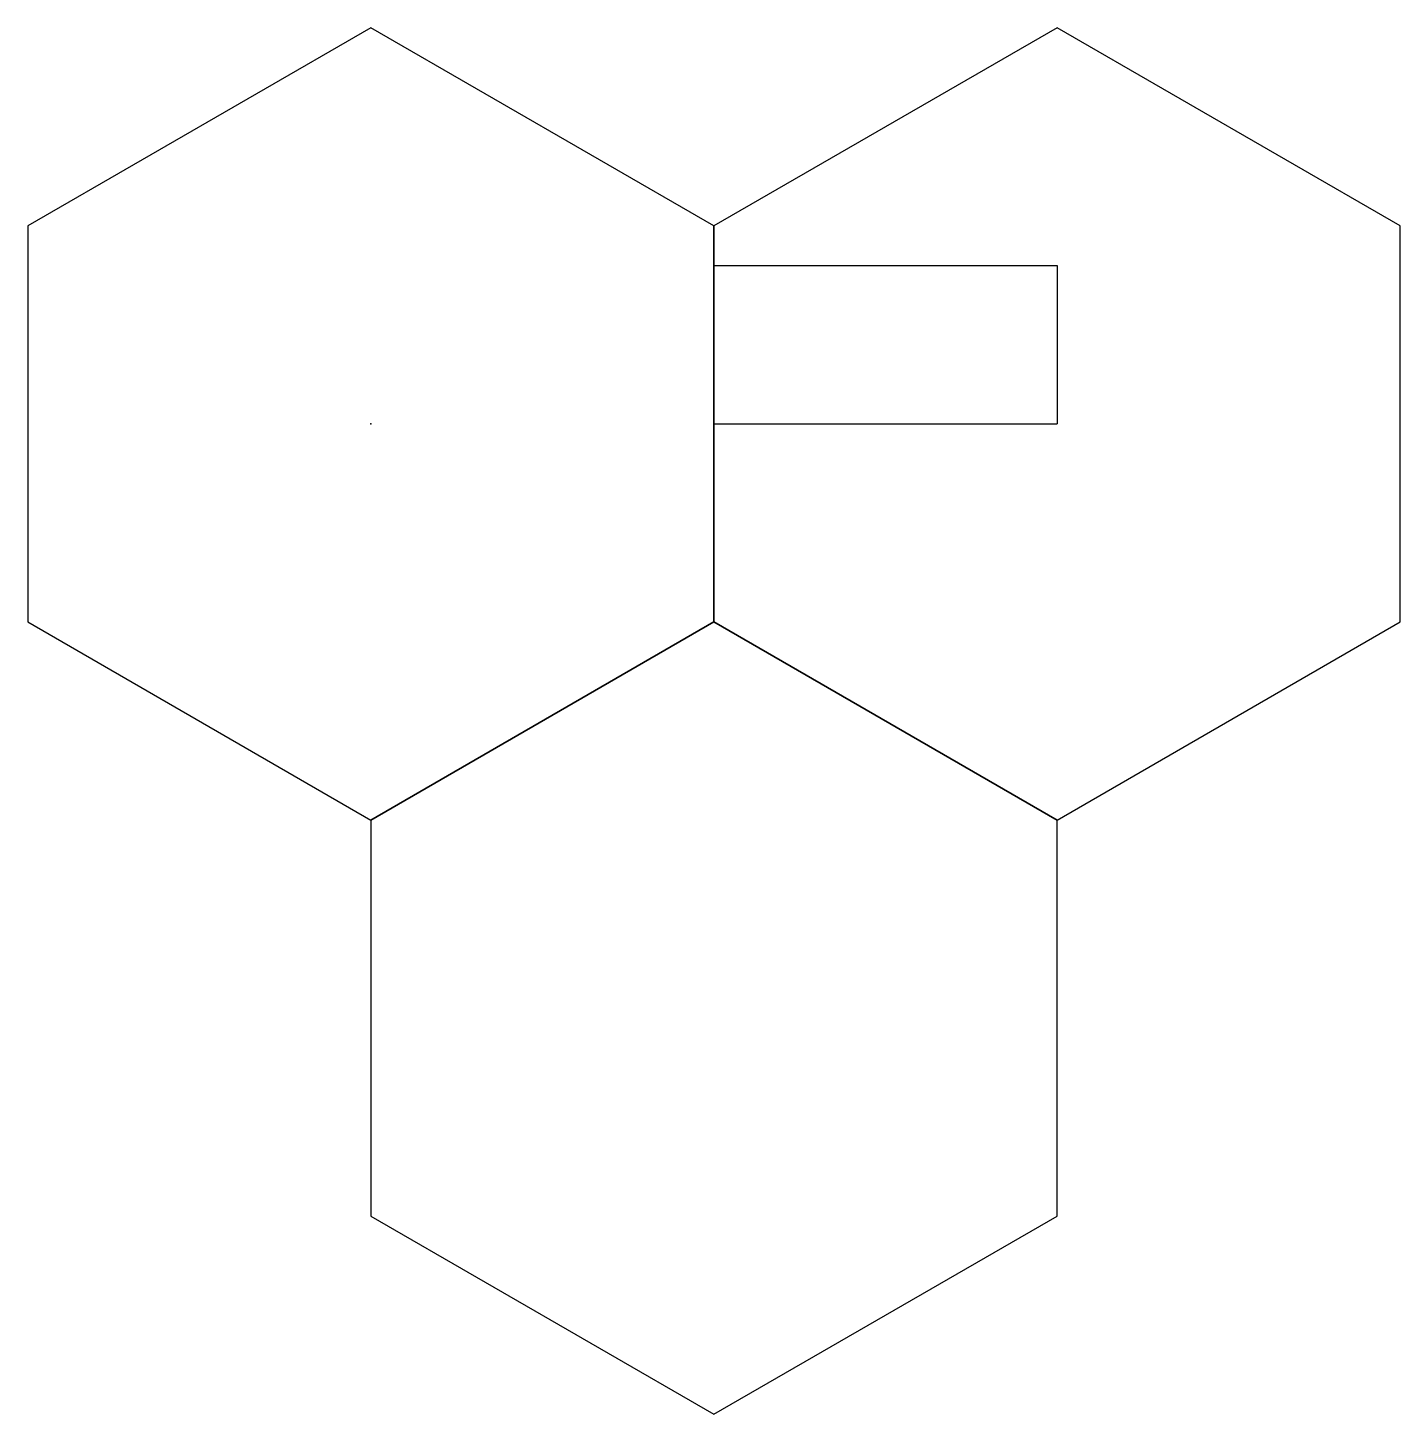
# Model space of a CAD drawing. Header units: millimetres. Extents: x -4.3 to 13, y -12.5 to 5.
import ezdxf

# ---------------------------------------------------------------- set-up
doc = ezdxf.new("R2010")
doc.units = ezdxf.units.MM
doc.header["$PDSIZE"] = -1

msp = doc.modelspace()

# ---------------------------------------------------------------- linework, layer by layer
at = {"color": 7, "linetype": 'Continuous'}
for p, q in [((0, 5), (-4.33, 2.5)), ((4.33, 2.5), (0, 5)), ((8.66, 5), (4.33, 2.5)), ((12.99, 2.5), (8.66, 5)), ((-4.33, 2.5), (-4.33, -2.5)), ((4.33, 2.5), (4.33, -2.5)), ((4.33, -2.5), (4.33, 2.5)), ((12.99, -2.5), (12.99, 2.5)), ((4.33, 2), (8.66, 2)), ((4.33, 2), (4.33, 0)), ((8.66, 2), (8.66, 0)), ((4.33, 0), (8.66, 0)), ((-4.33, -2.5), (0, -5)), ((0, -5), (4.33, -2.5)), ((4.33, -2.5), (0, -5)), ((4.33, -2.5), (8.66, -5)), ((8.66, -5), (4.33, -2.5)), ((8.66, -5), (12.99, -2.5)), ((0, -5), (0, -10)), ((0, -5), (0, -10)), ((8.66, -10), (8.66, -5)), ((0, -10), (4.33, -12.5)), ((4.33, -12.5), (8.66, -10))]:
    msp.add_line(p, q, dxfattribs=at)
msp.add_point((0, 0), dxfattribs=at)

doc.saveas('drawing.dxf')
